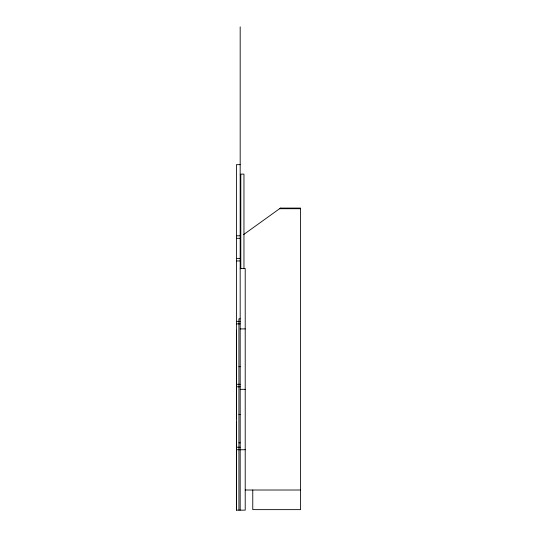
<?xml version="1.0" encoding="UTF-8"?>
<svg xmlns="http://www.w3.org/2000/svg" width="537" height="537" viewBox="0 0 537 537"><rect width="100%" height="100%" fill="white"/><g stroke="black" fill="none" stroke-linecap="round" stroke-linejoin="round"><path stroke-width="0.81" d="M240.18 268.5L245.214 268.5L245.214 510.15L236.408 510.15L236.408 421.417M236.408 418.9L236.408 330.168M243.536 234.622L280.455 208.088L300.592 208.088L300.592 509.633L252.766 509.633L252.766 490.012M240.18 164.664L236.408 164.664L236.408 510.15M240.18 174.733L240.811 174.733M279.582 208.718L300.592 208.718M236.408 235.777L240.18 235.777M236.408 238.294L240.18 238.294M236.408 258.431L240.18 258.431M236.408 260.948L240.18 260.948M240.18 318.844L238.925 318.844L238.925 510.15M236.408 321.361L240.18 321.361M236.408 323.878L240.18 323.878M240.18 328.913L245.214 328.913M238.925 366.67L240.18 366.67M236.408 384.291L240.18 384.291M236.408 386.808L240.18 386.808M240.18 389.325L245.214 389.325M238.925 414.497L240.18 414.497M238.925 442.817L240.18 442.817M236.408 447.22L240.18 447.22M236.408 449.738L245.214 449.738M245.214 490.012L300.592 490.012M280.455 208.088L280.455 208.718M243.959 268.567L243.959 174.109L240.811 174.109L240.811 268.708M240.18 26.85L240.18 510.15"/></g></svg>
